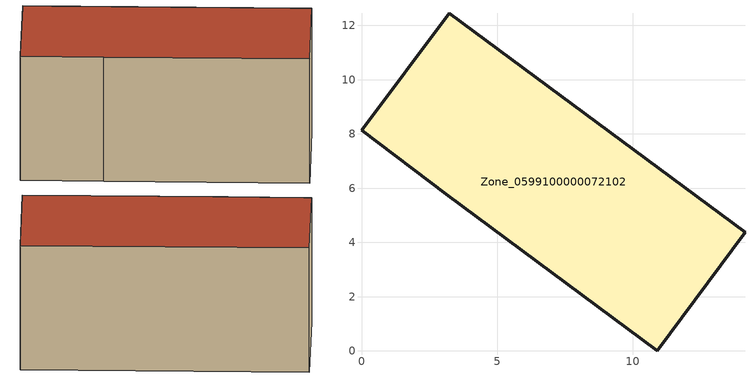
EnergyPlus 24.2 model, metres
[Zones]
Zone_0599100000072102
 floor ground (C_G): 3.23,12.45 14.14,4.37 10.9,0 3.13,5.78 0,8.13 z1.22
 wall outside (C_F): 3.13,5.78 10.9,0 14.14,4.37 3.23,12.45 0,8.13 3.13,5.78 z1.22:7.69
 roof outside (C_R): 14.14,4.37 3.23,12.45 0,8.13 3.13,5.78 10.9,0 z7.69
[BUILDING]
Pand.0599100000072102: North Axis=0; Terrain=City; Loads Convergence Tolerance Value=0.04; Temperature Convergence Tolerance Value=0.4; Solar Distribution=FullExterior; Maximum Number of Warmup Days=25; Minimum Number of Warmup Days=1
[Site:Location]
Rotterdam.The.Hague.AP_ZH_NLD Design_Conditions: Latitude=51.96; Longitude=4.45; Time Zone=1; Elevation=-4.5
[SITE:GROUNDTEMPERATURE:BUILDINGSURFACE]
18, 18, 18, 18, 18, 18, 18, 18, 18, 18, 18, 18
[MATERIAL] Thermal Absorptance=0.9; Solar Absorptance=0.7; Visible Absorptance=0.7
Name | Roughness | Thickness | Conductivity | Density | Specific Heat
G.TC.1975-1991 | MediumSmooth | 0.15 | 0.288461 | 540 | 1210
F.TC.1975-1991 | Rough | 0.3 | 0.230769 | 1920 | 840
R.TC.1975-1991 | MediumRough | 0.2 | 0.153846 | 1500 | 1000
[CONSTRUCTION]
C_G: G.TC.1975-1991
C_F: F.TC.1975-1991
C_R: R.TC.1975-1991
[ZONE]
Zone_0599100000072102: Type=1; Multiplier=1; Ceiling Height=Autocalculate; Volume=Autocalculate; Floor Area=autocalculate; Part of Total Floor Area=Yes
[ZONEINFILTRATION:DESIGNFLOWRATE]
Infil_Zone_0599100000072102: Zone or ZoneList or Space or SpaceList=Zone_0599100000072102; Schedule=AlwaysOn; Design Flow Rate Calculation Method=Flow/Area; Flow Rate per Floor Area=0.003; Constant Term Coefficient=1; Temperature Term Coefficient=0; Velocity Term Coefficient=0; Velocity Squared Term Coefficient=0
[HVACTEMPLATE:ZONE:IDEALLOADSAIRSYSTEM]
Zone_0599100000072102: Maximum Heating Supply Air Temperature=50; Minimum Cooling Supply Air Temperature=13; Maximum Heating Supply Air Humidity Ratio=0.0156; Minimum Cooling Supply Air Humidity Ratio=0.0077; Heating Limit=NoLimit; Cooling Limit=NoLimit; Dehumidification Control Type=ConstantSensibleHeatRatio; Cooling Sensible Heat Ratio=0.7; Dehumidification Setpoint=60; Humidification Control Type=None; Humidification Setpoint=30; Outdoor Air Method=None; Outdoor Air Flow Rate per Person=0.00944; Outdoor Air Flow Rate per Zone Floor Area=0; Outdoor Air Flow Rate per Zone=0; Demand Controlled Ventilation Type=None; Outdoor Air Economizer Type=NoEconomizer; Heat Recovery Type=None; Sensible Heat Recovery Effectiveness=0.7; Latent Heat Recovery Effectiveness=0.65
[ZONECONTROL:THERMOSTAT]
ThermostatControl_Zone_0599100000072102: Zone or ZoneList=Zone_0599100000072102; Control Type Schedule=DualSetpointControlType; Control 1=Thermostat_Zone_0599100000072102; Temperature Difference Between Cutout And Setpoint=0
[THERMOSTATSETPOINT:DUALSETPOINT]
Thermostat_Zone_0599100000072102: Heating Setpoint Temperature Schedule=HeatingSetpoint_Zone_0599100000072102; Cooling Setpoint Temperature Schedule=CoolingSetpoint_Zone_0599100000072102
[SCHEDULE:COMPACT]
HeatingSetpoint_Zone_0599100000072102: Through: 12/31, For: AllDays, Until: 24:00, 21
CoolingSetpoint_Zone_0599100000072102: Through: 12/31, For: AllDays, Until: 24:00, 24
DualSetpointControlType: Through: 12/31, For: AllDays, Until: 24:00, 4
AlwaysOn: Through: 12/31, For: AllDays, Until: 24:00, 1
